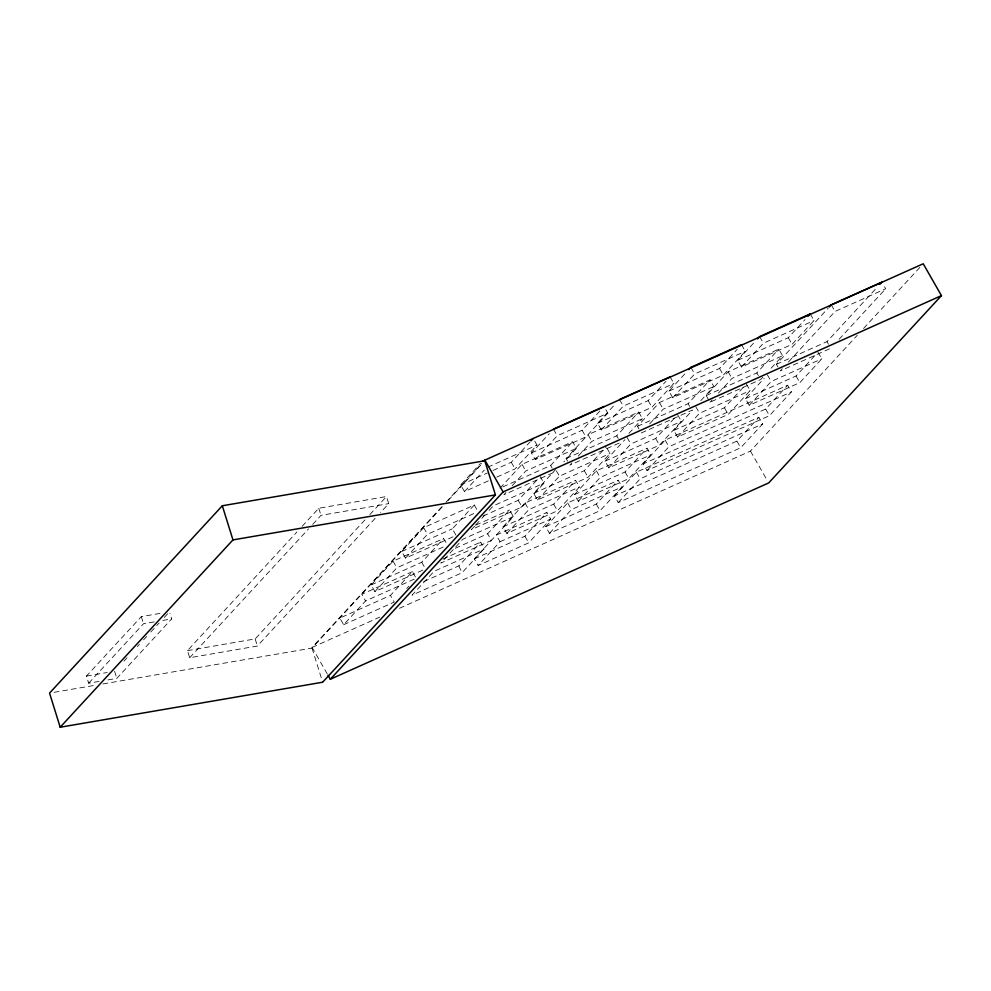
<?xml version="1.0" encoding="UTF-8"?>
<svg xmlns="http://www.w3.org/2000/svg" width="991" height="991" viewBox="0 0 991 991"><rect width="100%" height="100%" fill="white"/><g stroke="black" fill="none" stroke-linecap="round" stroke-linejoin="round"><path stroke-width="0.74" stroke-dasharray="4.96 3.72" d="M99.05 681.424L88.67 683.195L86.452 676.085L141.317 616.613L160.579 613.318M88.67 683.195L143.534 623.723L155.389 621.691M123.925 661.158L127.034 657.801M137.377 646.578L139.446 644.336M143.596 639.839L146.693 636.482M150.83 631.985L159.117 623.005M164.295 617.405L169.461 611.794M107.932 679.9L116.827 678.377L171.678 618.904L169.907 613.206M375.168 518.33L257.387 646.021L189.69 657.739L187.472 650.629L296.916 531.981M302.119 526.332L318.792 508.247L386.49 496.528L388.707 503.639L380.371 512.681M189.69 657.739L308.511 528.921M312.673 524.4L321.01 515.357L388.707 503.639M187.472 650.629L255.17 638.91L365.654 519.135M369.816 514.614L386.49 496.528M488.352 480.87L464.457 491.573L460.654 484.933L480.511 463.416M327.278 673.954L312.091 647.42L441.924 506.649M446.111 502.103L481.713 463.503M102.953 683.926L312.016 648.089L442.903 506.178M448.143 500.505L482.691 463.032M474.268 505.026L452.33 528.822L456.12 535.45L405.517 558.119L401.714 551.491L423.665 527.695L474.268 505.026L477.303 510.34M422.711 570.172L374.908 591.59L371.117 584.95L393.055 561.166L443.671 538.497L447.461 545.124M464.457 491.573L484.314 470.044M415.427 576.948L412.38 571.646L390.442 595.43L339.826 618.099L343.629 624.726L365.568 600.942L414.771 578.905M405.517 558.119L427.455 534.322L475.259 512.917M374.908 591.59L396.858 567.793L446.061 545.756M492.998 470.452L511.269 462.277L530.074 441.887M371.117 584.95L421.72 562.281L443.671 538.497M496.788 477.092L515.072 468.904L537.011 445.12L534.731 441.131M599.865 411.005L582.101 430.267L585.904 436.895L535.289 459.564L531.498 452.937L549.262 433.674M406.781 588.468L408.862 586.201M500.046 488.142L521.984 464.358L572.6 441.689L576.403 448.316L563.854 461.917M535.289 459.564L557.239 435.78L607.842 413.111L604.052 406.471M474.553 526.221L471.419 529.615L522.034 506.958L543.972 483.162L540.169 476.535M475.593 525.081L480.821 519.42M481.861 518.293L484.995 514.886M489.182 510.365L493.357 505.831L543.972 483.162M505.93 492.515L503.849 494.782L554.452 472.112M512.198 485.714L525.787 470.985L576.403 448.316M483.088 516.063L518.231 500.319L539.129 477.662M455.29 548.271L487.622 533.79L509.572 509.993L513.363 516.633L474.305 558.887L478.108 565.514L528.711 542.845L550.662 519.061L546.859 512.434L496.243 535.09L500.046 541.73L478.108 565.514M502.858 486.891L550.662 465.485L572.6 441.689M423.714 581.593L458.87 565.861L480.808 542.065L483.955 548.989L462.017 572.773L412.058 595.157L433.996 571.361L483.955 548.989M670.102 376.84L673.892 383.467L651.954 407.264L601.339 429.921L597.548 423.293L615.312 404.031M606.987 448.217L610.022 453.531L588.084 477.315L537.469 499.984L533.666 493.345L555.617 469.561M503.069 526.816L525.007 503.019L575.622 480.362L579.413 486.99L557.475 510.786L506.859 533.443L503.069 526.816L553.672 504.146L575.622 480.362M567.62 461.162L566.096 458.511L607.842 413.111M601.339 429.921L623.289 406.137L673.892 383.467M537.469 499.984L559.407 476.188L610.022 453.531M506.859 533.443L528.81 509.659L579.413 486.99M571.98 462.871L569.899 465.138L620.502 442.469M578.249 456.071L591.838 441.354L642.453 418.685L638.65 412.045L588.035 434.715L591.838 441.354M597.548 423.293L648.151 400.624L665.915 381.374M533.666 493.345L584.281 470.688L606.219 446.891M566.096 458.511L616.712 435.842L638.65 412.045M474.305 558.887L524.92 536.218L546.859 512.434M628.864 433.414L642.453 418.685M741.491 344.67L745.294 351.297L723.343 375.094L672.74 397.75L668.937 391.123L685.661 373M574.458 494.645L596.409 470.849L647.012 448.192L650.814 454.819L628.876 478.603L578.261 501.273L574.458 494.645L625.073 471.976L647.012 448.192M677.621 414.721L681.412 421.348L659.473 445.145L608.858 467.814L605.067 461.174L624.912 439.657M639.009 428.992L637.486 426.328L659.436 402.544L710.039 379.875L713.842 386.515L700.253 401.244M545.707 526.716L567.645 502.92L618.26 480.251L622.051 486.891L600.112 510.675L549.497 533.344L545.707 526.716L596.309 504.047L618.26 480.251M672.74 397.75L694.679 373.966L745.294 351.297M608.858 467.814L630.809 444.018L681.412 421.348M578.261 501.273L600.199 477.489L650.814 454.819M649.65 423.9L663.227 409.172L713.842 386.515M549.497 533.344L571.448 509.547L622.051 486.891M668.937 391.123L719.553 368.454L737.316 349.204M605.067 461.174L655.67 438.505L675.528 416.988M637.486 426.328L688.101 403.671L710.039 379.875M810.229 313.912L814.032 320.551L792.094 344.335L741.479 367.004L737.676 360.377L754.399 342.242M746.359 383.975L750.15 390.603L728.212 414.399L677.609 437.056L673.806 430.428L692.61 410.039M643.196 463.899L665.147 440.103L787.622 385.251L791.425 391.891L769.474 415.675L646.999 470.527L643.196 463.899L765.684 409.048L787.622 385.251M762.723 377.286L760.642 379.553L710.027 402.222L706.236 395.582L728.174 371.798L778.777 349.129L782.58 355.757L769.004 370.485M614.445 495.958L636.383 472.174L758.858 417.322L762.661 423.95L740.711 447.746L618.235 502.598L614.445 495.958L736.92 441.106L758.858 417.322M741.479 367.004L763.417 343.22L814.032 320.551M677.609 437.056L699.547 413.272L750.15 390.603M646.999 470.527L668.937 446.73L791.425 391.891M710.027 402.222L712.12 399.955M718.388 393.154L731.965 378.426L782.58 355.757M618.235 502.598L640.186 478.802L762.661 423.95M737.676 360.377L788.291 337.708L805.002 319.585M673.806 430.428L724.421 407.759L744.266 386.242M706.236 395.582L756.839 372.926L778.777 349.129M777.923 366.943L776.399 364.292L828.154 308.189M817.996 352.201L821.787 358.841L799.848 382.625L749.233 405.294L745.443 398.667L764.247 378.265M782.271 368.677L780.202 370.919L830.805 348.262M788.477 361.95L835.054 311.447L885.669 288.79L883.39 284.801M749.233 405.294L771.184 381.498L821.787 358.841M776.399 364.292L827.014 341.622L876.688 287.762M745.443 398.667L796.046 375.998L815.903 354.468M839.092 339.281L885.669 288.79M399.472 608.288L750.447 451.103L857.252 335.305M863.533 328.492L922.175 264.919M487.807 467.157L537.011 445.12M531.498 452.937L582.101 430.267M460.654 484.933L487.374 472.98M641.288 432.968L691.904 410.299M401.714 551.491L452.33 528.822M475.829 525.106L509.572 509.993M513.363 516.633L462.76 539.29L440.809 563.086L491.425 540.417L487.622 533.79M412.38 571.646L361.777 594.303L365.568 600.942M442.853 559.06L480.808 542.065M500.046 541.73L550.662 519.061M343.629 624.726L394.245 602.07L390.442 595.43M312.091 647.42L379.739 617.12M162.797 620.428L171.678 618.904M86.452 676.085L107.201 672.53M54.133 692.3L95.334 685.239M831.251 304.819L835.054 311.447M827.014 341.622L828.526 344.273M788.291 337.708L792.094 344.335M796.046 375.998L799.848 382.625M759.626 336.581L763.417 343.22M767.381 374.871L771.184 381.498M756.839 372.926L758.363 375.577M765.684 409.048L769.474 415.675M728.174 371.798L731.965 378.426M719.553 368.454L723.343 375.094M750.447 451.103L767.158 480.288M724.421 407.759L728.212 414.399M736.92 441.106L740.711 447.746M690.876 367.327L694.679 373.966M695.744 406.632L699.547 413.272M688.101 403.671L689.625 406.322M659.436 402.544L663.227 409.172M648.151 400.624L651.954 407.264M665.147 440.103L668.937 446.73M655.67 438.505L659.473 445.145M619.486 399.509L623.289 406.137M627.006 437.39L630.809 444.018M616.712 435.842L618.223 438.493M636.383 472.174L640.186 478.802M625.073 471.976L628.876 478.603M596.409 470.849L600.199 477.489M584.281 470.688L588.084 477.315M553.436 429.14L557.239 435.78M596.309 504.047L600.112 510.675M556.372 470.886L559.407 476.188M550.662 465.485L552.173 468.136M567.645 502.92L571.448 509.547M553.672 504.146L557.475 510.786M521.984 464.358L525.787 470.985M511.269 462.277L515.072 468.904M525.007 503.019L528.81 509.659M518.231 500.319L522.034 506.958M524.92 536.218L528.711 542.845M423.665 527.695L427.455 534.322M421.72 562.281L424.767 567.595M393.055 561.166L396.858 567.793M458.87 565.861L462.017 572.773M318.792 508.247L321.01 515.357M312.016 648.089L322.657 682.217M255.17 638.91L257.387 646.021M141.317 616.613L143.534 623.723M114.609 671.266L116.827 678.377"/><path stroke-width="1.49" d="M222.318 505.769L49.55 693.093L60.191 727.221L322.657 682.217L495.426 494.893L484.785 460.765L222.318 505.769L232.959 539.897L60.191 727.221M531.126 440.747L533.208 438.48M328.033 675.28L330.313 679.256L503.094 491.932L941.45 295.615L923.216 263.779L482.605 461.149M688.795 369.593L690.876 367.327L741.491 344.67M757.533 338.848L759.626 336.581L810.229 313.912L808.148 316.179M829.182 307.061L831.251 304.819L881.866 282.15L879.797 284.392M941.45 295.615L768.682 482.939L330.313 679.256M553.436 429.14L604.052 406.471M619.486 399.509L670.102 376.84M232.959 539.897L495.426 494.893M484.859 460.097L503.094 491.932"/></g></svg>
